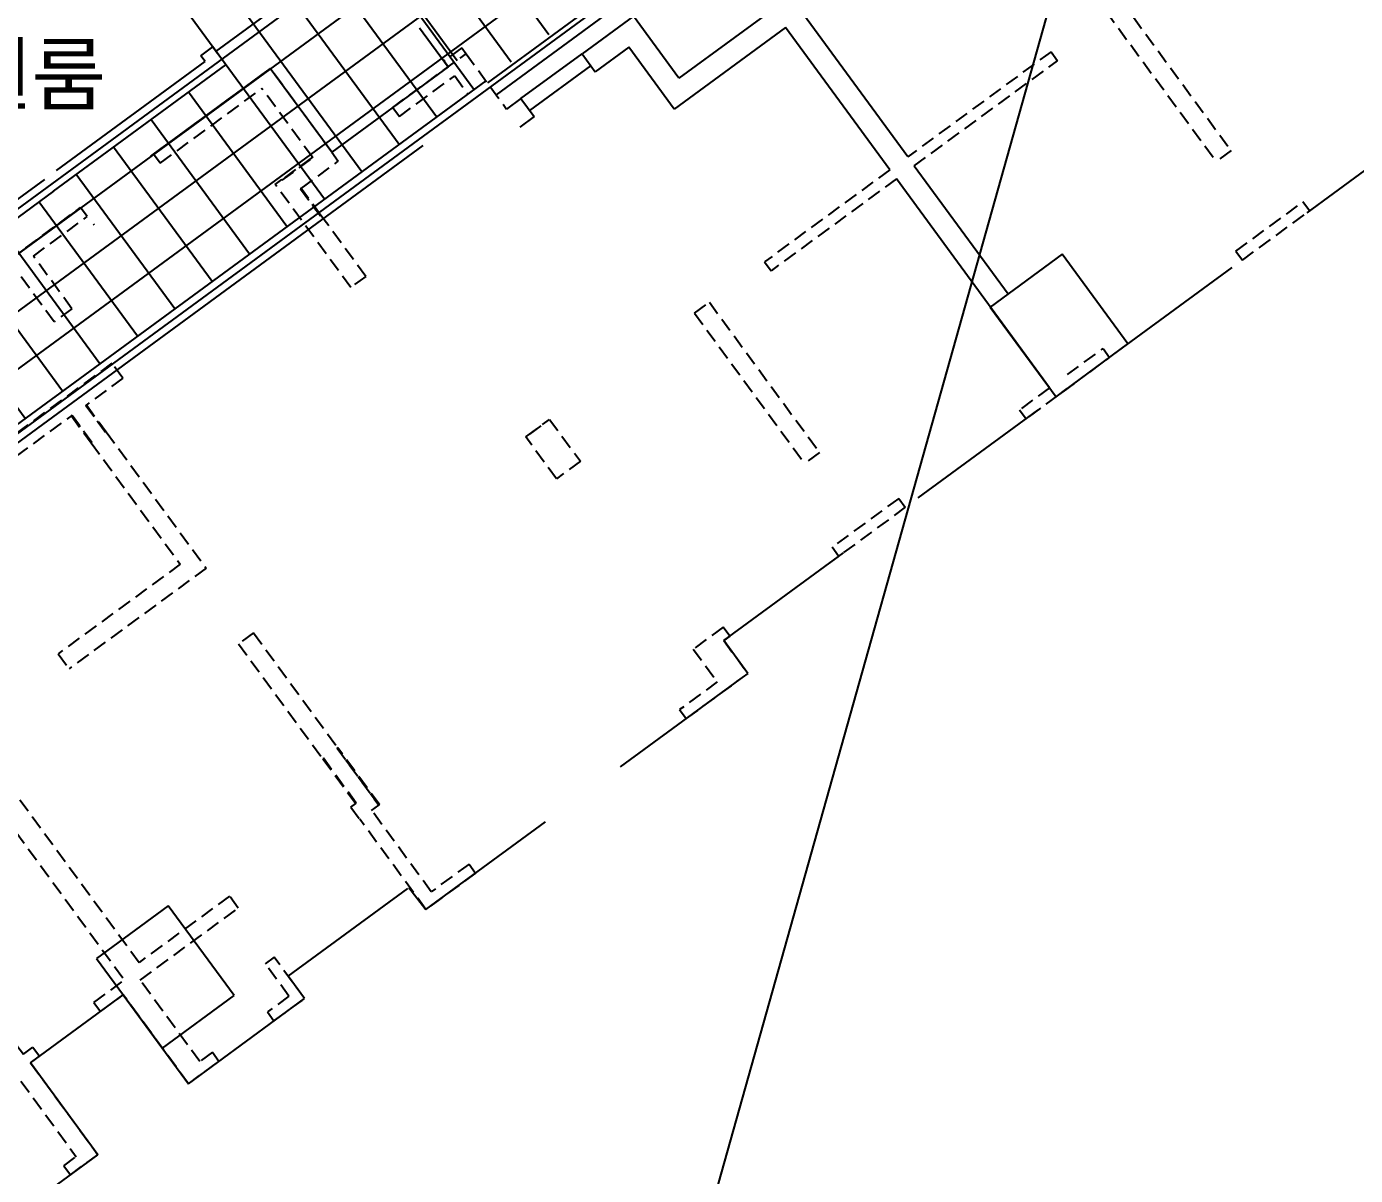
# Model space of a CAD drawing. Header units: millimetres. Extents: x 75184266 to 76346726, y -35077925 to -33679385.
# Drawn here: x 75500090 to 75518001, y -34624604 to -34609122 of the extents above; entities that cross this region are included whole.
import ezdxf
from ezdxf.enums import TextEntityAlignment as Align

# ---------------------------------------------------------------- set-up
doc = ezdxf.new("R2010")
doc.units = ezdxf.units.MM
doc.header["$LTSCALE"] = 50
doc.header["$MEASUREMENT"] = 0
doc.linetypes.add('HIDDEN2', pattern=[0.1875, 0.125, -0.0625])
doc.linetypes.add('XR-지하3층$0$H', pattern=[1.3, 0.8, -0.5])
doc.layers.add('건축', color=8, linetype='CONTINUOUS', plot=False)
doc.styles.add('XR-지하3층$0$맑은고딕', font='')
doc.styles.get('XR-지하3층$0$맑은고딕').set_extended_font_data('Malgun Gothic')

msp = doc.modelspace()

# ---------------------------------------------------------------- hatches: boundary and pattern name
at = {"layer": '건축', "ltscale": 100}
h = msp.add_hatch(dxfattribs=at)
h.set_pattern_fill('NET', color=256, scale=5000, angle=90)
h.set_pattern_definition([(36.24595888596347, (75499316.60875481, -34604919.39172693), (-369.5329798461356, 504.0539423573985), []), (126.2459588859634, (75499316.60875481, -34604919.39172693), (-504.0539423573985, -369.5329798461356), [])])
h.paths.add_polyline_path([(75498606.9394567, -34603951.38176035), (75502775.71125168, -34609637.71010624), (75492896.6314452, -34616881.52997637), (75493428.3583023, -34617606.69600075), (75492218.70183966, -34618493.67471661), (75491509.1188669, -34617525.94954643), (75491630.08451317, -34617437.25167485), (75487828.32919435, -34612251.54468564), (75487706.9367623, -34612340.55549724), (75487517.38642327, -34612082.01243777), (75486331.90620944, -34612951.26395689), (75488347.0917181, -34615699.56234379), (75488275.53587128, -34616164.50455674), (75487725.21748495, -34616567.95501329), (75488399.35451889, -34617487.33921637), (75489234.01747802, -34616875.32390242), (75490475.78767549, -34618568.84295367), (75491844.54115704, -34620435.82998751), (75507909.73124534, -34608658.08743609), (75507930.02036186, -34608684.60452419), (75509659.43351197, -34607416.51502736), (75507932.78160927, -34605061.71710997), (75508452.93388838, -34604680.31626202), (75507793.61304294, -34603781.13829146), (75507273.4607638, -34604162.5391394), (75505320.54197857, -34601497.68597634), (75504017.44239989, -34602453.18171146), (75507499.62396187, -34607202.16086417), (75505201.27668287, -34608887.42042431), (75500516.75407244, -34602497.90037637)])

# ---------------------------------------------------------------- linework, layer by layer
at = {"layer": '건축', "ltscale": 0.5}
for p, q in [((75515121.73884816, -34604422.92542569), (75505038.76500705, -34640253.3933833)), ((75507930.02036186, -34608684.60452419), (75506300.63853163, -34609879.38122291)), ((75508005.06760868, -34608877.58147256), (75506418.90461424, -34610040.66709863)), ((75506754.31808493, -34610092.2133174), (75507576.92383108, -34609489.12145806)), ((75506872.57139044, -34610253.5085614), (75507695.17713659, -34609650.41670206)), ((75506280.69387361, -34609852.18161029), (75484324.03251448, -34625949.37785951)), ((75505431.18241845, -34610722.97904233), (75484280.98955615, -34626228.92503495)), ((75500332.83403718, -34611180.67794009), (75493987.55494604, -34615832.6239313)), ((75500451.08459076, -34611341.97520167), (75494105.81877522, -34615993.91146021)), ((75514046.84345177, -34612190.87884866), (75513080.07870612, -34612901.7697873)), ((75514935.45712513, -34613399.33478071), (75514046.84345177, -34612190.87884866)), ((75513080.07870612, -34612901.7697873), (75513968.69237947, -34614110.22571934)), ((75513968.69237947, -34614110.22571934), (75514935.45712513, -34613399.33478071)), ((75501999.48742406, -34620970.54894227), (75501032.72267841, -34621681.43988094)), ((75502888.1010974, -34622179.00487433), (75501999.48742406, -34620970.54894227)), ((75501032.72267841, -34621681.43988094), (75501921.33635177, -34622889.89581297)), ((75501921.33635177, -34622889.89581297), (75502888.1010974, -34622179.00487433))]:
    msp.add_line(p, q, dxfattribs=at)
at = {"layer": '건축', "ltscale": 100}
msp.add_line((75512674.7495789, -34605288.47121651), (75480080.98323965, -34629184.10109766), dxfattribs=at)
at = {"layer": '건축'}
for p, q in [((75510382.43900701, -34608715.40406114), (75508882.46499322, -34609815.25766888)), ((75511967.17431274, -34610876.65694115), (75510559.8347502, -34608957.33535369)), ((75510317.90345766, -34609134.73109683), (75508817.92944388, -34610234.58470458)), ((75511725.24302019, -34611054.05268428), (75510317.90345766, -34609134.73109683)), ((75508205.91412996, -34609399.9217454), (75507754.3090507, -34609731.0604659)), ((75506754.34691295, -34610092.27470013), (75506560.8018788, -34610234.19129476)), ((75506754.34691295, -34610092.27470013), (75506931.74265613, -34610334.20599267)), ((75506931.74265613, -34610334.20599267), (75506738.20634131, -34610476.11619386)), ((75512055.8721843, -34610997.62258742), (75513321.77011348, -34612724.04689018))]:
    msp.add_line(p, q, dxfattribs=at)
at = {"layer": '건축', "linetype": 'HIDDEN2', "ltscale": 30}
for p, q in [((75514842.12450564, -34608768.60419311), (75516326.33555688, -34610792.76267391)), ((75514640.51509522, -34608916.43397906), (75516124.72614639, -34610940.59245993)), ((75505025.94551641, -34610212.60236883), (75506013.83166505, -34609488.23646845)), ((75505954.69903469, -34609407.59324111), (75506013.8309491, -34609488.23700528)), ((75506013.83166505, -34609488.23646845), (75506560.8018788, -34610234.19129476)), ((75513898.59390426, -34609460.44653597), (75513987.29177584, -34609581.41218224)), ((75501802.97896202, -34610839.80758636), (75503375.53236343, -34609686.73525576)), ((75505771.89965661, -34609665.63274843), (75505712.76774219, -34609584.98898426)), ((75512055.8721843, -34610997.62258742), (75513987.29033634, -34609581.41323775)), ((75505114.64338717, -34610333.56801397), (75505860.5982473, -34609786.59786226)), ((75505860.5982473, -34609786.59786226), (75506038.74948898, -34610029.55949929)), ((75505025.94551554, -34610212.60236764), (75505114.64338715, -34610333.56801395)), ((75501891.67683361, -34610960.77323261), (75501802.97896202, -34610839.80758636)), ((75503792.08569859, -34611303.33146971), (75504292.07703145, -34610936.71359362)), ((75511725.24302019, -34611054.05268428), (75510035.75616066, -34612292.86629078)), ((75511813.94089177, -34611175.01833054), (75510124.45403224, -34612413.83193704)), ((75516389.6979582, -34612147.52656718), (75517292.90811703, -34611485.24912596)), ((75517381.60598862, -34611606.21477222), (75517292.90811703, -34611485.24912597)), ((75500907.82291071, -34611682.18258815), (75500819.12503912, -34611561.21694188)), ((75516478.39582981, -34612268.4922134), (75517381.60598862, -34611606.2147722)), ((75516389.6979582, -34612147.52656718), (75516478.39582981, -34612268.49221342)), ((75510035.75616066, -34612292.86629078), (75510124.45403224, -34612413.83193704)), ((75509293.83353026, -34612836.87990317), (75510789.8709644, -34614877.16713685)), ((75509092.22411983, -34612984.70968914), (75510588.26155393, -34615024.99692284)), ((75514119.57599664, -34613812.08995726), (75514599.4063935, -34613460.25506662)), ((75514599.4063935, -34613460.25506662), (75514688.1042651, -34613581.22071289)), ((75501240.49030074, -34613657.89319639), (75499127.62367934, -34615207.14935343)), ((75513966.3425757, -34614110.4513467), (75514688.1042651, -34613581.22071289)), ((75501388.32008673, -34613859.50260684), (75500888.32874884, -34614226.12047604)), ((75513877.644704, -34613989.48570031), (75513474.42588313, -34614285.14527225)), ((75514208.27386813, -34613933.05560338), (75513563.12375468, -34614406.11091852)), ((75513474.42588311, -34614285.14527224), (75513563.12375468, -34614406.11091852)), ((75507019.6793805, -34614504.39988896), (75506818.06997006, -34614652.22967494)), ((75511934.11971831, -34615600.57558922), (75510873.65421945, -34616378.16026342)), ((75511845.42184675, -34615479.60994294), (75510946.24387626, -34616138.93078835)), ((75511845.42184676, -34615479.60994293), (75511934.11971833, -34615600.57558921)), ((75511034.9417478, -34616259.89643463), (75510946.24387623, -34616138.93078834)), ((75502161.25519171, -34616368.00242215), (75500516.1224025, -34617574.29347573)), ((75502510.69438814, -34616421.7820466), (75500663.95218848, -34617775.90288618)), ((75498003.13732968, -34616819.09085839), (75501607.22750448, -34621734.32828999)), ((75509478.52736819, -34617215.13163029), (75509075.30854729, -34617510.79120226)), ((75509567.2252398, -34617336.09727654), (75509478.52736817, -34617215.13163029)), ((75503149.31906354, -34617292.73469973), (75504284.65181987, -34618841.09497195)), ((75509486.5814756, -34617395.22919092), (75509811.80700481, -34617838.76989396)), ((75509567.22523978, -34617336.09727652), (75509567.22523978, -34617336.09727652)), ((75498115.99752267, -34617480.3491872), (75501409.64514779, -34621972.20685651)), ((75502947.70965311, -34617440.5644857), (75504083.04240942, -34618988.92475793)), ((75509075.30854729, -34617510.79120226), (75509400.53407653, -34617954.33190525)), ((75509400.53407653, -34617954.33190525), (75508892.47836217, -34618326.86296594)), ((75509811.80700481, -34617838.76989396), (75508981.17623375, -34618447.82861221)), ((75508892.47836216, -34618326.86296596), (75508981.17623375, -34618447.82861221)), ((75504462.01675601, -34619641.05852076), (75504580.2805848, -34619802.34604913)), ((75505545.76214884, -34620780.83741316), (75504741.56811313, -34619684.08222033)), ((75505473.17249207, -34621020.06688821), (75504580.28058481, -34619802.3460491)), ((75506053.81786318, -34620408.30635248), (75505545.76214886, -34620780.83741315)), ((75506053.81786318, -34620408.30635248), (75506142.51573475, -34620529.2719987)), ((75506142.51573476, -34620529.27199873), (75505473.17249207, -34621020.06688821)), ((75502824.94834325, -34620841.43638289), (75501607.22750448, -34621734.32828999)), ((75503428.09387003, -34621664.0027775), (75503307.12822376, -34621752.70064908)), ((75500998.3619505, -34622273.77961989), (75501409.64514779, -34621972.20685651)), ((75500998.3619505, -34622273.77961989), (75501087.05982208, -34622394.74526616)), ((75501087.05982208, -34622394.74526616), (75501393.50612575, -34622170.04399163)), ((75503424.82088202, -34622522.01751371), (75503836.10407932, -34622220.44475031)), ((75503336.12301044, -34622401.05186743), (75503424.82088202, -34622522.01751371)), ((75500175.7955559, -34622876.92514668), (75500264.49342749, -34622997.89079293)), ((75502594.20038001, -34622945.06547982), (75502682.89825161, -34623066.0311261)), ((75499847.30730775, -34623105.38842783), (75500760.89538507, -34624351.33458435)), ((75500143.52778123, -34623086.58866452), (75500264.49342749, -34622997.89079293)), ((75500143.52778123, -34623086.58866452), (75501051.20266713, -34624324.47044463)), ((75502271.61505431, -34623367.60388948), (75502682.89825161, -34623066.0311261)), ((75500591.54348029, -34624475.51160458), (75500760.89538507, -34624351.33458435)), ((75500680.24135189, -34624596.47725085), (75501051.20266713, -34624324.47044463)), ((75500591.54348029, -34624475.51160458), (75500680.24135189, -34624596.47725085))]:
    msp.add_line(p, q, dxfattribs=at)
at = {"layer": '건축', "ltscale": 1000}
for p, q in [((75502438.01418719, -34609515.34609772, 0.0009611116493854176), (75502599.3124545, -34609397.09691611, 0.0009611116418948192)), ((75502496.12776795, -34609594.61474514, 0.0009611116493854176), (75502438.01418719, -34609515.34609772, 0.0009611116493854176)), ((75502599.31144877, -34609397.0955442, 0.0009616411493094182), (75502658.43672551, -34609477.74417496, 0.0009616411493094182)), ((75502775.67457724, -34609637.66008121, 0.0009611116418948192), (75502599.3124545, -34609397.09691611, 0.0009611116418948192)), ((75500451.08459078, -34611341.9752017), (75502775.71125168, -34609637.71010623)), ((75500494.130293, -34611062.42601465), (75502496.16444239, -34609594.66477014))]:
    msp.add_line(p, q, dxfattribs=at)
at = {"layer": '건축', "linetype": 'XR-지하3층$0$H', "ltscale": 50}
for points in [[(75520781.14822146, -34596862.0934822), (75513103.86187182, -34602491.45173227), (75513902.1427161, -34603580.14254865), (75512373.94338495, -34604700.69232635), (75508202.18610074, -34599011.2752896), (75501541.01117957, -34603895.57141839), (75505771.8996418, -34609665.63272823), (75504203.3791649, -34610815.74795422), (75503375.53236343, -34609686.73525576), (75497899.82077597, -34613701.7922428)], [(75499656.06554686, -34625347.45256359), (75501051.20266713, -34624324.47044463), (75500143.52778123, -34623086.58866452), (75501393.50612573, -34622170.04399164), (75502271.61505431, -34623367.60388948), (75503836.10407932, -34622220.44475031), (75503614.35940032, -34621918.03063463), (75505243.3634371, -34620723.56596369), (75505473.17249207, -34621020.06688821), (75509811.80700481, -34617838.76989396), (75509486.58147562, -34617395.22919093), (75518929.96626073, -34610470.88201595)]]:
    msp.add_lwpolyline(points, dxfattribs=at)
at = {"layer": '건축'}
for points in [[(75501661.97682583, -34603806.87354681), (75505892.86530285, -34609576.93487686)], [(75508882.46499322, -34609815.25766888), (75508270.44967932, -34608980.59470969), (75507576.91330753, -34609489.12917337)], [(75507576.91330753, -34609489.12917337), (75507754.3090507, -34609731.0604659)], [(75508817.92944388, -34610234.58470458), (75508205.91412996, -34609399.9217454)], [(75513877.644704, -34613989.48570031), (75511813.94089177, -34611175.01833054)]]:
    msp.add_lwpolyline(points, dxfattribs=at)
at = {"layer": '건축', "ltscale": 100}
msp.add_lwpolyline([(75484263.7652005, -34623094.28406703), (75504920.89613928, -34607949.54886971)], dxfattribs=at)
at = {"layer": '건축', "linetype": 'HIDDEN2', "ltscale": 30}
for points in [[(75505954.6990347, -34609407.5932411), (75505712.76774219, -34609584.98898426)], [(75513898.59390426, -34609460.44653597), (75511967.17431274, -34610876.65694113)], [(75513910.41884764, -34609476.57634431), (75513987.29033634, -34609581.41323775)], [(75504203.3791649, -34610815.74795422), (75503375.53236343, -34609686.73525576)], [(75501891.67683361, -34610960.77323261), (75503262.62082458, -34609955.53068799)], [(75503942.63784008, -34610882.93397602), (75503262.62082458, -34609955.53068799)], [(75516326.33555688, -34610792.76267391), (75516124.72614639, -34610940.59245993)], [(75503531.35464276, -34611184.50673942), (75503537.2678342, -34611192.57111584), (75503948.55103152, -34610890.99835244), (75503942.63784008, -34610882.93397602)], [(75504203.37915987, -34610815.74794735), (75504292.07703145, -34610936.71359362)], [(75503442.64650217, -34611249.55184525), (75503531.35464276, -34611184.50673942)], [(75504459.71542968, -34612636.62458909), (75503442.64650217, -34611249.55184525)], [(75504058.17931335, -34611666.2284085), (75504050.11493702, -34611672.14160004), (75503784.02132218, -34611309.24466115), (75503792.08569859, -34611303.33146971)], [(75500460.45858727, -34613101.43068555), (75499851.39986904, -34612270.79991454), (75500819.12503915, -34611561.21694188)], [(75500182.02903315, -34612214.36981764), (75500907.82291071, -34611682.18258815)], [(75504661.32484013, -34612488.7948031), (75504058.17931335, -34611666.2284085)], [(75500992.7587758, -34611781.10629019), (75501001.62856296, -34611793.20285481)], [(75500702.3898798, -34612924.03494239), (75500182.02903315, -34612214.36981764)], [(75504661.32484013, -34612488.7948031), (75504459.7154307, -34612636.62458834)], [(75500702.3898798, -34612924.03494239), (75500460.45858727, -34613101.43068555)], [(75509092.22411983, -34612984.70968914), (75509293.83353026, -34612836.87990317)], [(75501388.32008673, -34613859.50260684), (75501240.49030074, -34613657.89319639)], [(75499275.4534653, -34615408.75876385), (75500702.84809123, -34614362.12387913), (75500968.94170599, -34614725.02081794), (75500960.87732957, -34614730.93400937), (75502161.25519171, -34616368.00242215)], [(75500896.39312527, -34614220.2072846), (75500888.32874885, -34614226.12047605), (75501154.4223636, -34614589.01741484), (75501162.48674004, -34614583.10422339), (75502510.69438814, -34616421.7820466)], [(75510778.04458152, -34614861.03838402), (75510576.43517105, -34615008.86816999)], [(75503149.319065, -34617292.73469865), (75502947.70965311, -34617440.5644857)], [(75509567.2252398, -34617336.09727654), (75509486.58147562, -34617395.22919093)], [(75500516.1224025, -34617574.29347573), (75500663.95218848, -34617775.90288618)], [(75504846.40500657, -34619607.21073164), (75504838.34063016, -34619613.12392308), (75504276.58744344, -34618847.00816339), (75504284.65181987, -34618841.09497195)], [(75504526.53176735, -34619593.75298926), (75504534.59614377, -34619587.83979782), (75504091.10678585, -34618983.01156649), (75504083.04240942, -34618988.92475793)], [(75504462.01675601, -34619641.05852076), (75504526.53176735, -34619593.75298926)], [(75504741.56811315, -34619684.08222035), (75504838.34063016, -34619613.12392308)], [(75498351.8307752, -34620643.08260999), (75499634.99331747, -34622393.05229261), (75499626.92894106, -34622398.96548405), (75500046.76553322, -34622971.5362097), (75500175.7955559, -34622876.92514668)], [(75502943.21217203, -34621002.72391126), (75502824.94834325, -34620841.43638289)], [(75502594.20038001, -34622945.06547982), (75502424.84847523, -34623069.24250004), (75501620.65443954, -34621972.48730724), (75502943.21217203, -34621002.72391126)], [(75503836.10407932, -34622220.44475031), (75503428.09387003, -34621664.0027775)], [(75503626.44056146, -34622188.17697562), (75503307.12822376, -34621752.70064908)], [(75502271.61505431, -34623367.60388948), (75501393.50612575, -34622170.04399163)], [(75503626.44056146, -34622188.17697562), (75503336.12301044, -34622401.05186743)]]:
    msp.add_lwpolyline(points, dxfattribs=at)
for points in [[(75503531.35464276, -34611184.50673942), (75503537.2678342, -34611192.57111584), (75503948.55103152, -34610890.99835244), (75503942.63784008, -34610882.93397602)], [(75504050.11493693, -34611672.14159994), (75504058.17931335, -34611666.2284085), (75503792.08569859, -34611303.33146971), (75503784.02132218, -34611309.24466115)], [(75500960.87732957, -34614730.93400937), (75500968.94170599, -34614725.02081794), (75500702.84809124, -34614362.12387915), (75500694.78371483, -34614368.03707059)], [(75501162.48674001, -34614583.1042234), (75501154.4223636, -34614589.01741484), (75500888.32874885, -34614226.12047605), (75500896.39312527, -34614220.2072846)], [(75507140.64502676, -34614415.70201738), (75507554.56842749, -34614980.20836662), (75507231.99337079, -34615216.73602417), (75506818.06997006, -34614652.22967494)], [(75504838.34063016, -34619613.12392308), (75504846.40500657, -34619607.21073164), (75504284.65181987, -34618841.09497195), (75504276.58744344, -34618847.00816339)], [(75504526.53176735, -34619593.75298926), (75504534.59614377, -34619587.83979782), (75504091.10678585, -34618983.01156649), (75504083.04240942, -34618988.92475793)]]:
    msp.add_lwpolyline(points, close=True, dxfattribs=at)

# ---------------------------------------------------------------- texts
at = {"layer": '건축', "style": 'XR-지하3층$0$맑은고딕'}
msp.add_text('제연휀룸', height=800, dxfattribs=at).set_placement((75499152.95553021, -34609758.03440292, 3.0346708e-09), align=Align.MIDDLE)

doc.saveas('drawing.dxf')
